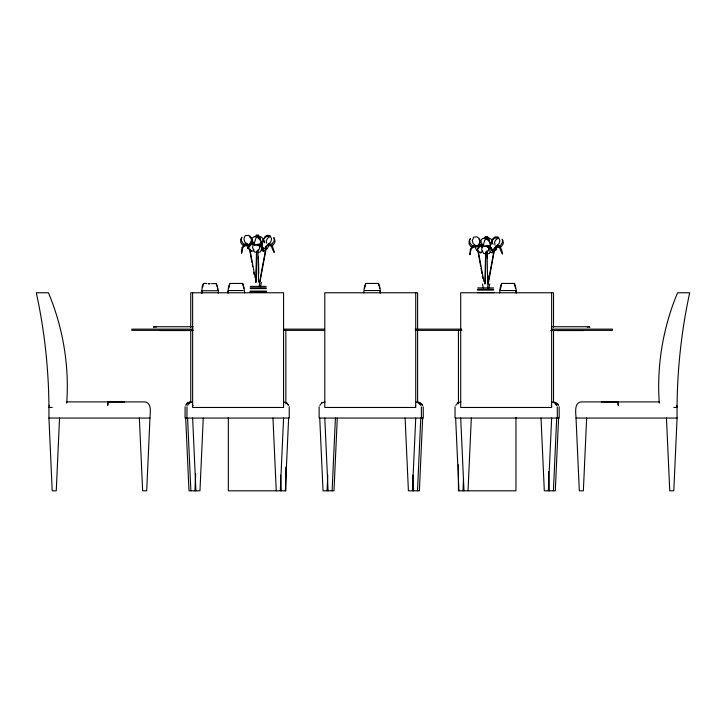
<?xml version="1.0" encoding="UTF-8"?>
<svg xmlns="http://www.w3.org/2000/svg" width="726" height="726" viewBox="0 0 726 726"><rect width="100%" height="100%" fill="white"/><g stroke="black" fill="none" stroke-linecap="round" stroke-linejoin="round"><path stroke-width="1.09" d="M124.645 401.941L107.884 401.941L107.766 405.335L107.992 401.895M256.214 282.214L256.795 251.241M485.322 283.73L485.903 252.757M255.697 282.459L256.523 251.377M484.814 283.975L485.667 251.777M253.383 243.891L253.447 242.112M201.619 293.186C202.382 290.082 200.803 281.425 206.756 283.63M202.055 290.79L201.964 293.177L202.236 290.754M227.919 292.977L228.345 288.14L229.815 283.43L242.711 283.439L244.145 288.14L244.562 292.977M228.327 291.38L228.263 292.977L228.263 290.545M363.799 292.977L364.225 288.14L365.695 283.43L378.591 283.439L380.025 288.14L380.442 292.977M499.715 292.977L500.132 288.14L501.566 283.439L514.462 283.43L515.932 288.14L516.358 292.977M59.541 418.058L56.256 490.812L52.208 490.812L48.923 418.058C49.404 375.995 45.275 333.869 36.3 292.769L48.424 292.769C62.981 327.471 69.406 365.577 66.71 403.13M66.311 401.895L144.401 401.895C152.269 402.249 150.091 413.303 149.973 418.058L146.688 490.812L142.641 490.812L139.356 418.058M194.913 490.812L195.666 474.024M203.253 418.058L199.968 490.812L188.996 490.812L185.702 418.058M280.29 490.812L283.576 418.058M285.345 490.812L288.63 418.058M327.063 490.812L327.771 475.14M332.118 490.812L335.403 418.058M337.281 418.058L333.996 490.812L323.025 490.812L319.739 418.058M412.441 490.812L415.735 418.058M417.495 490.812L420.781 418.058M422.659 418.058L419.374 490.812L408.402 490.812L405.117 418.058M462.979 490.812L463.533 478.498M468.025 490.812L471.319 418.058M548.357 490.812L551.642 418.058M553.412 490.812L556.697 418.058M558.575 418.058L555.29 490.812L544.309 490.812L541.024 418.058M586.644 418.058L583.359 490.812L579.312 490.812L576.027 418.058C575.909 413.303 573.731 402.249 581.599 401.895L659.689 401.895M659.29 403.13C656.594 365.577 663.019 327.471 677.576 292.769L689.7 292.769C680.725 333.869 676.596 375.995 677.077 418.058L673.792 490.812L669.744 490.812L666.459 418.058M185.121 406.732L185.076 418.058L289.257 418.058L289.211 406.732M186.999 406.732L186.954 418.058M319.159 406.732L319.113 418.058L423.285 418.058L423.24 406.732M455.066 406.732L455.02 418.058L559.202 418.058L559.156 406.732M500.141 290.591L501.648 283.43M266.605 245.715L259.128 286.589M494.914 247.23L487.436 288.104M259.59 282.214L266.179 246.822M487.899 283.73L494.488 248.337M257.013 237.502L257.512 236.422L260.806 236.848L262.712 238.173L263.021 240.742L260.58 244.099M486.13 239.017L486.356 237.937L486.865 239.017M260.434 286.824L261.46 282.459M488.743 288.34L489.769 283.975M202.554 287.668L202.926 286.144M228.672 288.231L229.044 286.697M364.552 288.231L365.741 283.43M192.798 406.025L193.007 405.335M264.355 238.781L264.954 236.73L266.896 235.324L270.063 235.587L271.624 238.999L270.725 242.094L268.811 243.854M492.364 241.331L493.263 238.237L495.205 236.839L498.372 237.103L499.933 240.515L499.034 243.609L497.119 245.37M253.837 249.327L253.383 250.842L251.786 251.323L248.228 248.582L246.985 246.105L249.753 244.408L253.383 244.19M482.146 250.842L481.692 252.358L480.095 252.839L476.537 250.098L475.294 247.62L479.16 244.844L479.822 241.331L478.915 238.237L476.973 236.839L473.815 237.103L472.245 240.515L473.152 243.609L476.456 246.332L481.692 245.706L482.518 247.357M481.647 247.212L482.146 245.57L481.02 243.954L477.98 246.704M49.114 406.025L49.35 405.335M203.18 285.4L203.561 283.63M229.225 285.935L229.734 284.447M490.023 251.986L489.433 253.447L487.745 253.764L486.647 252.63M261.759 248.719L260.316 251.931L258.628 252.249M185.783 405.335L188.143 402.64L190.929 401.895M187.662 405.335L189.413 403.048L192.526 401.895M319.812 405.335L322.172 402.64L324.958 401.895M455.728 405.335L458.088 402.64L460.874 401.895M262.186 244.19L260.943 246.668L262.186 250.842L263.783 251.323L267.331 248.582L268.575 246.105L267.413 244.889L271.397 246.368C276.443 259.436 273.702 248.228 271.687 245.079L267.486 244.562M490.495 245.706L489.251 248.183L490.495 252.358L492.092 252.839L495.64 250.098L496.883 247.62L495.722 246.404L499.706 247.884C504.752 260.952 502.011 249.744 499.996 246.595L495.794 246.078M186.101 404.681L186.99 403.529M262.857 242.439L261.732 244.054L262.821 248.301L264.436 248.564L269.328 243.464L267.513 245.442M491.166 243.954L490.041 245.57L491.13 249.817L492.745 250.08L497.637 244.98L495.822 246.958M489.696 245.615L492.137 242.257M251.641 250.842L251.214 251.323L250.86 250.279M480.757 252.358L480.331 252.839L479.977 251.795M589.802 327.598L589.548 326.736L551.333 326.736M249.671 245.188L252.712 242.439M254.998 236.73L256.668 235.324L258.601 235.188L256.423 236.749M484.115 238.237L485.776 236.839L487.718 236.703L485.54 238.264M218.263 293.186C219.452 291.925 214.597 278.158 216.965 286.144M187.535 403.048L188.796 402.322M189.413 403.048L190.021 402.64M321.573 403.048L322.172 402.64M457.48 403.048L458.088 402.64M254.145 242.439L251.514 244.054L247.993 248.564L249.381 245.089L252.004 243.464L254.88 244.952M482.382 244.49L480.63 245.57L477.1 250.08L478.488 246.604L481.12 244.98L483.988 246.468M262.748 243.464L258.392 245.188M489.95 245.969L487.509 246.704M324.05 402.64L324.704 402.322M242.629 283.43L243.809 288.231M193.143 326.736L153.939 326.736L153.685 327.598M249.19 244.526L252.385 240.07L250.869 237.502L249.227 236.785M477.499 246.041L480.694 241.586L479.178 239.017M483.834 246.25L482.137 246.595L481.683 249.363L483.552 253.447L485.24 253.764L488.453 250.651L488.897 247.884L485.939 245.923L489.297 245.706L491.148 248.183L492.664 252.839L492.872 250.098L491.012 247.62L484.678 246.078M189.486 402.086L190.203 401.941M587.289 327.072L589.548 326.736M486.629 237.937L483.062 238.364L481.166 239.689L480.857 242.257L483.298 245.615M268.103 244.208L272.141 243.891L273.956 241.223L274.328 238.936C272.667 234.807 275.953 241.277 274.773 242.484L272.958 245.152L267.731 244.753M497.419 245.651L500.45 245.406L502.265 242.738L502.637 240.451C500.976 236.322 504.261 242.793 503.082 244L501.267 246.659L496.04 246.268M256.822 244.408L260.18 244.19L262.032 246.668L263.547 251.323L263.756 248.582L261.895 246.105L255.57 244.562L253.02 245.079L252.575 247.847L254.436 251.931L256.133 252.249L259.336 249.136L259.781 246.368L257.258 244.889M211.593 283.63L216.366 283.63M250.307 286.389L266.152 286.389M250.234 287.786L266.224 287.786M477.726 287.904L493.562 287.904M250.189 288.594L266.26 288.594M477.654 289.302L493.635 289.302M477.608 290.11L493.68 290.11M228.536 290.545L243.156 290.545M364.416 290.545L379.834 290.545M501.122 290.545L514.943 290.545M515.741 290.545L516.014 292.977L515.923 290.591M203.035 290.754L216.856 290.754M250.062 291.108L266.397 291.108M249.98 291.925L266.478 291.925M477.472 292.623L493.816 292.623M193.052 329.132L131.851 329.132L131.851 330.366L193.052 330.366M283.73 329.132L324.531 329.132M415.208 329.132L461.682 329.132M551.225 329.132L612.426 329.132L612.426 330.366L551.225 330.366M283.603 330.366L324.531 330.366M415.208 330.366L461.809 330.366M160.001 330.548L192.771 330.548M550.961 330.548L583.477 330.548M415.844 401.895L418.956 403.048L420.708 405.335M601.355 401.941L618.116 401.941L618.234 405.335L618.035 401.941M48.923 407.467L52.208 407.467M673.792 407.467L677.077 407.467L676.65 405.335M48.923 418.058L149.973 418.058M576.027 418.058L677.077 418.058M153.939 326.736L156.19 327.072M553.348 401.895L556.134 402.64L558.494 405.335M551.47 401.895L554.256 402.64L556.615 405.335L555.889 404.073M417.441 401.895L420.227 402.64L422.586 405.335L421.86 404.073M283.412 401.895L286.189 402.64L288.549 405.335M488.38 238.182L489.923 238.364L491.829 239.689L492.028 241.404M260.044 244.735L261.741 245.079M488.326 246.45L489.26 246.659M259.209 244.934L260.144 245.152M266.769 248.564L265.362 246.522M553.602 402.322L554.256 402.64M260.616 242.439L262.367 243.519M418.348 402.64L418.947 403.048M286.797 403.048L287.342 403.529M474.55 244.98L475.757 246.305M246.84 244.127L248.056 245.442M557.287 403.529L558.176 404.681M489.251 240.515L485.267 236.703L487.21 236.839L488.879 238.237L489.923 243.609M260.135 238.999L256.16 235.188L258.093 235.324L259.763 236.73L260.589 241.059M254.182 244.099L251.74 240.742L252.049 238.173L253.946 236.848L257.485 236.458L257.748 237.502M419.982 404.073L420.381 404.681M287.823 404.073L288.231 404.681M493.09 244.299L491.493 241.586L492.999 239.017L495.468 237.937L498.381 238.092L496.012 239.689L494.506 242.257L495.023 244.78M264.781 242.783L263.184 240.07L264.691 237.502L267.159 236.422L270.072 236.576L267.703 238.173L266.197 240.742L266.714 243.264M494.479 248.038L495.885 250.08L495.549 248.555M514.28 283.703L515.605 288.231M378.627 284.447L379.144 285.935M551.27 405.335L551.479 406.025M415.363 405.335L415.562 406.025M379.326 286.697L379.689 288.231M482.418 283.975L483.434 288.34M264.219 240.696L264.554 242.448M478.098 250.543L483.87 281.516M249.789 249.027L255.153 277.786M478.053 251.65L480.621 266.034M481.011 268.239L482 273.775M482.4 275.98L482.79 278.194M249.544 249.027L251.913 262.304M252.312 264.518L252.702 266.723M253.692 272.259L254.091 274.464M217.51 288.44L217.827 290.79M557.278 406.732L557.323 418.058M421.361 406.732L421.407 418.058M548.502 471.782L549.364 490.812M460.701 418.058L463.987 490.812M455.647 418.058L458.932 490.812M412.749 475.14L413.457 490.812M324.794 418.058L328.079 490.812M280.59 475.14L281.298 490.812M272.958 418.058L276.252 490.812M192.635 418.058L195.92 490.812M187.58 418.058L190.865 490.812M487.318 251.777L487.5 258.438M487.936 275.09L488.171 283.975M258.383 256.922L258.819 273.575M487.037 250.543L487.663 283.73M257.948 250.134L258.547 282.214M553.521 327.499L553.521 292.769L460.701 292.769L460.701 407.467L551.642 407.467L551.642 292.769M553.521 329.858L553.521 402.113M515.95 417.368L515.95 490.812L458.424 490.812L458.424 464.822M458.424 330.366L458.424 403.81M417.613 402.113L417.613 292.769L324.794 292.769L324.794 407.467L415.735 407.467L415.735 292.769M380.106 290.545L380.106 292.977M285.853 330.366L285.853 403.81M285.853 467.081L285.853 490.812L228.327 490.812L228.327 417.368M192.635 292.769L192.635 407.467L283.576 407.467L283.576 292.769L190.756 292.769L190.756 327.499M190.756 329.858L190.756 402.113M242.067 247.847C241.186 260.652 241.522 246.74 244.163 246.368L248.083 244.562L243.882 245.079L242.067 247.847M470.375 249.363C469.495 262.168 469.831 248.256 472.472 247.884L476.392 246.078L472.19 246.595L470.375 249.363M251.514 239.816L250.851 243.328L248.147 244.816L244.844 242.094L243.936 238.999L244.49 236.749L245.506 235.587L248.664 235.324L250.606 236.73L251.514 239.816M255.37 239.725L254.517 242.484L254.608 245.152L261.378 243.891L261.278 241.223L257.494 237.32L256.296 237.547L255.37 239.725M484.478 241.241L483.625 244L483.725 246.659L490.495 245.406L490.395 242.738L486.611 238.836L485.404 239.063L484.478 241.241M241.849 237.32L241.232 238.936L241.604 241.223L243.428 243.891L247.457 244.208L247.829 244.753L242.602 245.152L240.787 242.484L240.723 239.725L241.849 237.32M470.158 238.836L469.54 240.451L469.913 242.738L471.737 245.406L475.766 245.724L476.138 246.268L470.911 246.659L469.096 244L469.032 241.241L470.158 238.836M209.941 283.712L208.317 283.712L209.941 283.712"/></g></svg>
